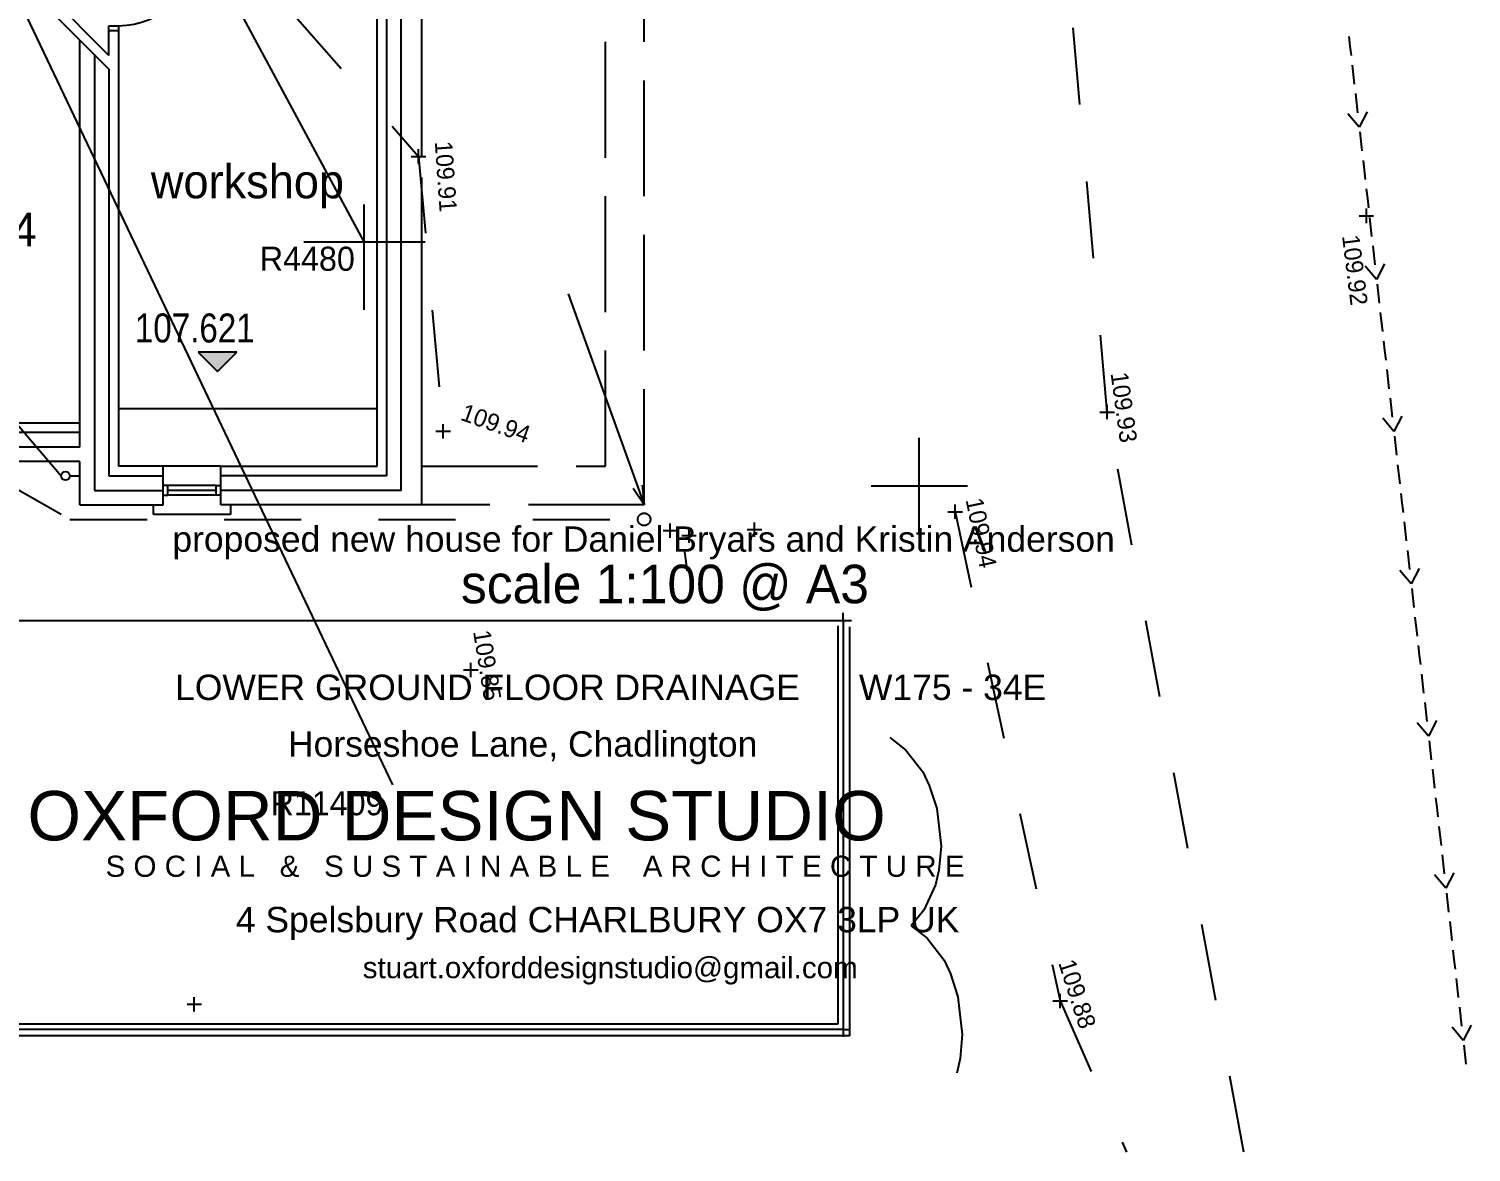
# Model space of a CAD drawing. Header units: millimetres. Extents: x -41320 to 62477, y -39180 to 41963.
# Drawn here: x 12139 to 27095, y -15587 to -3941 of the extents above; entities that cross this region are included whole.
import ezdxf

# ---------------------------------------------------------------- set-up
doc = ezdxf.new("R2010")
doc.units = ezdxf.units.MM
doc.linetypes.add('DASHDOT', pattern=[16, 12, -4])
doc.linetypes.add('DASHED', pattern=[16, 8, -8])
for name, color, linetype, true_color in [('1', 7, 'Continuous', 0xffffff), ('NEW_LGF_1', 7, 'Continuous', 0xffffff), ('SV___GRID', 7, 'Continuous', 0xffffff), ('SV_DRAINAGE_TEXT', 7, 'Continuous', 0xffffff), ('SV_LAND_FORM_LEVELS', 7, 'Continuous', 0xffffff), ('SV_LEVELS_(SPOT)', 7, 'Continuous', 0xffffff), ('SV_ROAD_CHANNELS', 7, 'Continuous', 0xffffff), ('SV_ROAD_LEVELS', 7, 'Continuous', 0xffffff), ('SV_VEGETATION', 7, 'Continuous', 0xffffff)]:
    doc.layers.add(name, color=color, linetype=linetype, true_color=true_color)
doc.styles.add('ARIAL', font='ARIAL.TTF', dxfattribs={"height": 0.2})
doc.styles.add('ARIALN', font='ARIALN.TTF', dxfattribs={"height": 0.2})
doc.dimstyles.new('ISO-25', dxfattribs={"dimtxt": 2.5, "dimasz": 2.5, "dimexe": 1.25, "dimexo": 0.625, "dimtad": 1, "dimtxsty": 'Standard', "dimcen": 2.5, "dimadec": 0, "dimazin": 0, "dimtfac": 1, "dimtmove": 0, "dimatfit": 3, "dimfxl": 1, "dimarcsym": 0})

# ---------------------------------------------------------------- blocks, each defined once
blk = doc.blocks.new('51667427')
at = {"layer": 'NEW_LGF_1', "linetype": 'Continuous', "ltscale": 100}
blk.add_hatch(color=15, dxfattribs=at).paths.add_polyline_path([(780, 200), (1180, 200), (980, 0)])
at = {"layer": 'NEW_LGF_1', "color": 2, "linetype": 'Continuous', "ltscale": 100}
for p, q in [((780, 200), (980, 0)), ((1180, 200), (780, 200)), ((980, 0), (1180, 200))]:
    blk.add_line(p, q, dxfattribs=at)
at = {"layer": 'NEW_LGF_1', "color": 15, "linetype": 'Continuous', "ltscale": 100, "style": 'ARIALN'}
blk.add_text('107.621', height=300, rotation=359.9494, dxfattribs=at).set_placement((124, 301))
at = {"layer": 'NEW_LGF_1'}
blk.add_attdef('Sfb', (0, 0), '', height=1, dxfattribs=at)
blk = doc.blocks.new('PT_PLUS00001')
at = {"layer": 'SV_ROAD_LEVELS', "color": 1, "linetype": 'Continuous', "ltscale": 100}
for p, q in [((75, 0), (75, 150)), ((0, 75), (150, 75))]:
    blk.add_line(p, q, dxfattribs=at)
at = {"layer": 'SV_ROAD_LEVELS'}
blk.add_attdef('PAT_NAME', (0, 0), '', height=1, dxfattribs=at)
blk = doc.blocks.new('PT_PLUS00008')
at = {"layer": 'SV_LAND_FORM_LEVELS', "color": 1, "linetype": 'Continuous', "ltscale": 100}
for p, q in [((75, 0), (75, 150)), ((0, 75), (150, 75))]:
    blk.add_line(p, q, dxfattribs=at)
at = {"layer": 'SV_LAND_FORM_LEVELS'}
blk.add_attdef('PAT_NAME', (0, 0), '', height=1, dxfattribs=at)
blk = doc.blocks.new('PT_PLUS00019')
at = {"layer": 'SV_ROAD_LEVELS', "color": 1, "linetype": 'Continuous', "ltscale": 100}
for p, q in [((75, 0), (75, 150)), ((0, 75), (150, 75))]:
    blk.add_line(p, q, dxfattribs=at)
at = {"layer": 'SV_ROAD_LEVELS'}
blk.add_attdef('PAT_NAME', (0, 0), '', height=1, dxfattribs=at)
blk = doc.blocks.new('PT_PLUS00022')
at = {"layer": 'SV_ROAD_LEVELS', "color": 1, "linetype": 'Continuous', "ltscale": 100}
for p, q in [((75, 0), (75, 150)), ((0, 75), (150, 75))]:
    blk.add_line(p, q, dxfattribs=at)
at = {"layer": 'SV_ROAD_LEVELS'}
blk.add_attdef('PAT_NAME', (0, 0), '', height=1, dxfattribs=at)
blk = doc.blocks.new('PT_PLUS00024')
at = {"layer": 'SV_ROAD_LEVELS', "color": 1, "linetype": 'Continuous', "ltscale": 100}
for p, q in [((75, 0), (75, 150)), ((0, 75), (150, 75))]:
    blk.add_line(p, q, dxfattribs=at)
at = {"layer": 'SV_ROAD_LEVELS'}
blk.add_attdef('PAT_NAME', (0, 0), '', height=1, dxfattribs=at)
blk = doc.blocks.new('878EE72C')
at = {"layer": 'NEW_LGF_1', "color": 1, "linetype": 'Continuous', "ltscale": 100}
for p, q in [((41050, 10948), (50313, 10948)), ((50313, 10948), (50313, 11026)), ((50313, 10948), (50399, 10948)), ((50313, 10948), (50313, 6707)), ((50257, 10892), (50257, 6763)), ((50380, 10882), (50380, 6640)), ((50257, 6763), (41106, 6763)), ((50313, 6707), (41050, 6707)), ((50380, 6640), (41116, 6640)), ((50313, 6707), (50313, 6629)), ((50313, 6707), (50374, 6707))]:
    blk.add_line(p, q, dxfattribs=at)
at = {"layer": 'NEW_LGF_1', "color": 8, "linetype": 'Continuous', "ltscale": 100, "style": 'ARIAL'}
for s, p in [('proposed new house for Daniel Bryars and Kristin Anderson', (43357, 11659)), ('Horseshoe Lane, Chadlington', (44556, 9535))]:
    blk.add_text(s, height=263.34, dxfattribs=at).set_placement(p)
at = {"layer": 'NEW_LGF_1', "color": 15, "linetype": 'Continuous', "ltscale": 100}
blk.add_text('scale 1:100 @ A3', height=400, dxfattribs=at).set_placement((46350, 11125))
at = {"layer": 'NEW_LGF_1', "color": 15, "linetype": 'Continuous', "ltscale": 100, "style": 'ARIAL'}
for s, height, p in [('LOWER GROUND FLOOR DRAINAGE      W175 - 34E', 263.34, (43385, 10122)), ('OXFORD DESIGN STUDIO', 512.05, (41854, 8667)), ('S O C I A L   &   S U S T A I N A B L E    A R C H I T E C T U R E', 219.45, (42664, 8289)), ('4 Spelsbury Road CHARLBURY OX7 3LP UK', 263.34, (44015, 7714)), ('stuart.oxforddesignstudio@gmail.com', 219.45, (45331, 7238))]:
    blk.add_text(s, height=height, dxfattribs=at).set_placement(p)
at = {"layer": 'NEW_LGF_1'}
blk.add_attdef('Sfb', (0, 0), '', height=1, dxfattribs=at)
blk = doc.blocks.new('DC5B9119')
at = {"layer": 'NEW_LGF_1', "color": 2, "linetype": 'Continuous', "ltscale": 100}
for p, q in [((0, 900), (0, 850)), ((100, 850), (100, 900)), ((0, 850), (100, 850)), ((0, 0), (0, 50)), ((0, 50), (100, 50)), ((100, 50), (100, 0))]:
    blk.add_line(p, q, dxfattribs=at)
at = {"layer": 'NEW_LGF_1', "color": 4, "linetype": 'Continuous', "ltscale": 100}
blk.add_line((900, 850), (100, 850), dxfattribs=at)
at = {"layer": 'NEW_LGF_1', "color": 2, "linetype": 'Continuous', "ltscale": 100}
blk.add_arc((100, 850), 800, 270, 0, dxfattribs=at)
blk.add_arc((100, 850), 800, 270, 0, dxfattribs=at)
at = {"layer": 'NEW_LGF_1'}
for tag in ['PAT_NAME', 'Group', 'Floor', 'Sfb', 'Part_Number', 'Description', 'Manufacturer', 'Quantity', 'Width', 'Width_FORMULA', 'Height', 'Symbol_Path', 'Opening_height', 'Ht1', 'Return_type', 'TYPE', 'PREFIX', 'IDENTIFIER', 'SOLID_PEN', 'OUTER_LEAF', 'CAVITY', 'INNER_LEAF', 'CAVITY_PEN', 'REVEAL', 'GABLE_ANG', 'GABLE_LEN', 'Arch_group']:
    blk.add_attdef(tag, (0, 0), '', height=1, dxfattribs=at)
blk = doc.blocks.new('E4BD6F83')
at = {"layer": 'NEW_LGF_1', "color": 2, "linetype": 'Continuous', "ltscale": 100}
blk.add_line((0, 0), (2680, 0), dxfattribs=at)
at = {"layer": 'NEW_LGF_1'}
blk.add_attdef('Sfb', (0, 0), '', height=1, dxfattribs=at)
blk = doc.blocks.new('F5427BA7')
at = {"layer": 'NEW_LGF_1', "color": 1, "linetype": 'Continuous', "ltscale": 100}
for p, q in [((47180, 12266), (47966, 10078)), ((40567, 11968), (41921, 10378))]:
    blk.add_line(p, q, dxfattribs=at)
at = {"layer": 'NEW_LGF_1', "color": 15, "linetype": 'Continuous', "ltscale": 100}
for s, p in [('workshop', (42852, 13257)), ('bed 4', (40498, 12758))]:
    blk.add_text(s, height=350, dxfattribs=at).set_placement(p)
at = {"layer": 'NEW_LGF_1'}
blk.add_attdef('Sfb', (0, 0), '', height=1, dxfattribs=at)
blk = doc.blocks.new('PT_PLUS00059')
at = {"layer": 'SV_ROAD_LEVELS', "color": 1, "linetype": 'Continuous', "ltscale": 100}
for p, q in [((75, 0), (75, 150)), ((0, 75), (150, 75))]:
    blk.add_line(p, q, dxfattribs=at)
at = {"layer": 'SV_ROAD_LEVELS'}
blk.add_attdef('PAT_NAME', (0, 0), '', height=1, dxfattribs=at)
blk = doc.blocks.new('7D5144AA')
at = {"layer": 'NEW_LGF_1', "color": 2, "linetype": 'Continuous', "ltscale": 100}
for p, q in [((700, 500), (100, 500)), ((150, 300), (100, 300)), ((150, 200), (150, 300)), ((650, 200), (650, 300)), ((650, 300), (700, 300)), ((100, 200), (150, 200)), ((650, 250), (150, 250)), ((700, 200), (650, 200)), ((0, 0), (0, 100)), ((800, 0), (0, 0)), ((800, 100), (800, 0))]:
    blk.add_line(p, q, dxfattribs=at)
at = {"layer": 'NEW_LGF_1', "color": 1, "linetype": 'Continuous', "ltscale": 100}
for p, q in [((650, 300), (150, 300)), ((650, 200), (150, 200))]:
    blk.add_line(p, q, dxfattribs=at)
at = {"layer": 'NEW_LGF_1'}
for tag in ['PAT_NAME', 'Group', 'Floor', 'Sfb', 'Part_Number', 'Description', 'Manufacturer', 'Quantity', 'Width', 'Width_FORMULA', 'Height', 'Symbol_Path', 'Opening_height', 'Return_type', 'TYPE', 'PREFIX', 'IDENTIFIER', 'NUMBER', 'OUTER_LEAF', 'CAVITY', 'INNER_LEAF', 'Arch_group']:
    blk.add_attdef(tag, (0, 0), '', height=1, dxfattribs=at)
blk = doc.blocks.new('353C594E')
at = {"layer": 'NEW_LGF_1', "color": 9, "linetype": 'Continuous', "ltscale": 100}
for p, q in [((625, 1093), (625, 0)), ((0, 706), (1261, 706))]:
    blk.add_line(p, q, dxfattribs=at)
at = {"layer": 'NEW_LGF_1'}
blk.add_attdef('Sfb', (0, 0), '', height=1, dxfattribs=at)
blk = doc.blocks.new('5204F6A2')
at = {"layer": 'NEW_LGF_1', "color": 4, "linetype": 'Continuous', "ltscale": 100}
for p, q in [((15480, 3613), (15480, 13300)), ((15015, 400), (15015, 12900)), ((11935, 850), (11935, 4819)), ((12335, 4559), (12335, 400)), ((15480, 0), (15480, 3395)), ((11286, 850), (11935, 850)), ((11935, 450), (11286, 450)), ((11935, 0), (11935, 450)), ((12796, 400), (12335, 400)), ((12796, 0), (12796, 400)), ((13396, 0), (13396, 400)), ((13396, 400), (15015, 400)), ((11935, 0), (12796, 0)), ((15480, 0), (13396, 0))]:
    blk.add_line(p, q, dxfattribs=at)
at = {"layer": 'NEW_LGF_1', "color": 2, "linetype": 'Continuous', "ltscale": 100}
for p, q in [((15265, 150), (15265, 13150)), ((15115, 13000), (15115, 300)), ((11935, 4819), (12235, 4517)), ((12085, 4668), (12085, 150)), ((12235, 4517), (12235, 300)), ((11935, 750), (11286, 750)), ((11935, 600), (11935, 850)), ((11935, 600), (11286, 600)), ((12235, 300), (12796, 300)), ((15115, 300), (13396, 300)), ((12085, 150), (12796, 150)), ((15265, 150), (13396, 150))]:
    blk.add_line(p, q, dxfattribs=at)
at = {"layer": 'NEW_LGF_1', "color": 3, "linetype": 'DASHDOT', "ltscale": 100}
for p, q in [((17385, 400), (17385, 6935)), ((17785, 0), (17785, 6535)), ((15480, 400), (17385, 400)), ((17785, 0), (15480, 0))]:
    blk.add_line(p, q, dxfattribs=at)
at = {"layer": 'NEW_LGF_1', "color": 3, "linetype": 'Continuous', "ltscale": 100}
for p, q in [((11935, 4819), (11213, 5545)), ((12235, 4659), (11224, 5675)), ((12235, 4659), (12235, 4918)), ((12235, 4918), (12335, 4918)), ((12335, 4918), (12335, 4559))]:
    blk.add_line(p, q, dxfattribs=at)
at = {"layer": 'NEW_LGF_1'}
blk.add_attdef('Sfb', (0, 0), '', height=1, dxfattribs=at)
blk = doc.blocks.new('PT_PLUS00114')
at = {"layer": 'SV_ROAD_LEVELS', "color": 8, "linetype": 'Continuous', "ltscale": 100}
for p, q in [((75, 0), (75, 150)), ((0, 75), (150, 75))]:
    blk.add_line(p, q, dxfattribs=at)
at = {"layer": 'SV_ROAD_LEVELS'}
blk.add_attdef('PAT_NAME', (0, 0), '', height=1, dxfattribs=at)
blk = doc.blocks.new('PT_PLUS00131')
at = {"layer": 'SV_LEVELS_(SPOT)', "color": 1, "linetype": 'Continuous', "ltscale": 100}
for p, q in [((75, 0), (75, 150)), ((0, 75), (150, 75))]:
    blk.add_line(p, q, dxfattribs=at)
at = {"layer": 'SV_LEVELS_(SPOT)'}
blk.add_attdef('PAT_NAME', (0, 0), '', height=1, dxfattribs=at)
blk = doc.blocks.new('PT_PLUS00157')
at = {"layer": 'SV_ROAD_LEVELS', "color": 1, "linetype": 'Continuous', "ltscale": 100}
for p, q in [((75, 0), (75, 150)), ((0, 75), (150, 75))]:
    blk.add_line(p, q, dxfattribs=at)
at = {"layer": 'SV_ROAD_LEVELS'}
blk.add_attdef('PAT_NAME', (0, 0), '', height=1, dxfattribs=at)
blk = doc.blocks.new('PT_PLUS00159')
at = {"layer": 'SV_ROAD_LEVELS', "color": 1, "linetype": 'Continuous', "ltscale": 100}
for p, q in [((75, 0), (75, 150)), ((0, 75), (150, 75))]:
    blk.add_line(p, q, dxfattribs=at)
at = {"layer": 'SV_ROAD_LEVELS'}
blk.add_attdef('PAT_NAME', (0, 0), '', height=1, dxfattribs=at)
blk = doc.blocks.new('PT_PLUS00171')
at = {"layer": 'SV_ROAD_LEVELS', "color": 1, "linetype": 'Continuous', "ltscale": 100}
for p, q in [((75, 0), (75, 150)), ((0, 75), (150, 75))]:
    blk.add_line(p, q, dxfattribs=at)
at = {"layer": 'SV_ROAD_LEVELS'}
blk.add_attdef('PAT_NAME', (0, 0), '', height=1, dxfattribs=at)
blk = doc.blocks.new('46315149')
at = {"layer": '1', "color": 2, "linetype": 'Continuous', "ltscale": 100}
for radius, start, end in [(10396, 297.1891, 297.3985), (10396, 297.1891, 297.3985), (10396, 297.1891, 297.3985), (10396, 297.1891, 297.3985), (10596, 296.7564, 296.8394), (10596, 296.7564, 296.8394), (10596, 296.7564, 296.8394), (10596, 296.7564, 296.8394), (10596, 296.7564, 296.8394), (10596, 296.7564, 296.8394)]:
    blk.add_arc((10595, 9461), radius, start, end, dxfattribs=at)
blk = doc.blocks.new('BB311460')
at = {"layer": '1', "color": 2, "linetype": 'DASHED', "ltscale": 100}
for p, q in [((0, 12745), (0, 12745)), ((0, 12745), (12068, 12745)), ((3956, 395), (3956, 45)), ((3956, 45), (12068, 45))]:
    blk.add_line(p, q, dxfattribs=at)
at = {"layer": '1', "color": 1, "linetype": 'Continuous', "ltscale": 100}
for centre in [(11918, 12745), (11918, 45)]:
    blk.add_circle(centre, 45, dxfattribs=at)
for centre in [(11918, 12745), (11918, 45)]:
    blk.add_arc(centre, 45, 0, 0, dxfattribs=at)
blk = doc.blocks.new('F2035AC3')
at = {"layer": '1', "color": 2, "linetype": 'DASHED', "ltscale": 100}
for p, q in [((7095, 515), (7881, 65)), ((7881, 65), (13836, 65))]:
    blk.add_line(p, q, dxfattribs=at)
blk.add_circle((13836, 65), 65, dxfattribs=at)
blk.add_arc((13836, 65), 65, 0, 0, dxfattribs=at)
blk = doc.blocks.new('9DC94BD2')
at = {"layer": 'NEW_LGF_1', "color": 2, "linetype": 'Continuous', "ltscale": 100}
for p, q in [((115, 0), (0, 171)), ((94, 205), (115, 0))]:
    blk.add_line(p, q, dxfattribs=at)
at = {"layer": 'NEW_LGF_1'}
blk.add_attdef('Sfb', (0, 0), '', height=1, dxfattribs=at)
blk = doc.blocks.new('49092CF5')
at = {"layer": 'NEW_LGF_1', "color": 9, "linetype": 'Continuous', "ltscale": 100}
blk.add_text('R11409', height=250, dxfattribs=at).set_placement((10278, 109))
blk.add_leader([(4290, 7295), (180, 19294)], dimstyle='ISO-25', override={"dimasz": 200}, dxfattribs=at)
blk = doc.blocks.new('B5121D4A')
at = {"layer": 'NEW_LGF_1', "color": 9, "linetype": 'Continuous', "ltscale": 100}
blk.add_text('R4480', height=250, dxfattribs=at).set_placement((21920, 5509))
for points in [[(18389, 10479), (23297, 180)], [(20876, 9751), (23000, 5809)]]:
    blk.add_leader(points, dimstyle='ISO-25', override={"dimasz": 200}, dxfattribs=at)

msp = doc.modelspace()

# ---------------------------------------------------------------- linework, layer by layer
at = {"layer": 'SV___GRID', "color": 1, "linetype": 'Continuous', "ltscale": 100}
for p, q in [((21372, -9180), (21372, -8180)), ((20872, -8680), (21872, -8680))]:
    msp.add_line(p, q, dxfattribs=at)
at = {"layer": 'SV_DRAINAGE_TEXT', "color": 1, "linetype": 'Continuous', "ltscale": 100}
for p, q in [((25828, -4022), (25839, -4121)), ((25839, -4121), (25850, -4219)), ((25861, -4318), (25884, -4515)), ((25895, -4613), (25917, -4811)), ((25934, -4960), (25818, -4823)), ((26017, -4800), (25934, -4960)), ((25940, -5009), (25962, -5206)), ((25974, -5305), (25996, -5502)), ((26007, -5600), (26019, -5699)), ((26019, -5699), (26030, -5798)), ((26041, -5896), (26063, -6093)), ((26075, -6192), (26097, -6389)), ((26114, -6539), (25998, -6401)), ((26197, -6378), (26114, -6539)), ((26120, -6588), (26142, -6785)), ((26153, -6883), (26176, -7080)), ((26187, -7179), (26198, -7277)), ((26198, -7277), (26210, -7376)), ((26221, -7474), (26243, -7672)), ((26254, -7770), (26277, -7967)), ((26294, -8117), (26178, -7979)), ((26376, -7957), (26294, -8117)), ((26300, -8166), (26322, -8363)), ((26333, -8462), (26356, -8659)), ((26367, -8757), (26378, -8856)), ((26378, -8856), (26389, -8954)), ((26401, -9053), (26423, -9250)), ((18939, -9364), (18950, -9462)), ((26434, -9348), (26457, -9546)), ((18950, -9462), (18962, -9561)), ((26474, -9695), (26357, -9558)), ((26556, -9535), (26474, -9695)), ((26479, -9744), (26502, -9941)), ((26513, -10040), (26535, -10237)), ((26547, -10336), (26558, -10434)), ((26558, -10434), (26569, -10533)), ((26580, -10631), (26603, -10828)), ((26614, -10927), (26636, -11124)), ((26654, -11274), (26537, -11136)), ((26736, -11113), (26654, -11274)), ((26659, -11323), (26682, -11520)), ((26693, -11618), (26715, -11815)), ((26726, -11914), (26738, -12012)), ((26738, -12012), (26749, -12111)), ((26760, -12210), (26783, -12407)), ((26794, -12505), (26816, -12702)), ((26916, -12692), (26833, -12852)), ((26833, -12852), (26717, -12714)), ((26839, -12901), (26861, -13098)), ((26873, -13197), (26895, -13394)), ((26906, -13492), (26917, -13591)), ((26917, -13591), (26929, -13689)), ((26940, -13788), (26962, -13985)), ((26974, -14084), (26996, -14281)), ((27013, -14430), (26897, -14293)), ((27095, -14270), (27013, -14430)), ((27019, -14479), (27041, -14676))]:
    msp.add_line(p, q, dxfattribs=at)
at = {"layer": 'SV_ROAD_CHANNELS', "color": 1, "linetype": 'DASHED', "ltscale": 100}
for p, q in [((23321, -7914), (22719, -1107)), ((14848, -3751), (16180, -5264)), ((16180, -5264), (16435, -8114)), ((24738, -15587), (23321, -7914)), ((21744, -8948), (22833, -14020)), ((22833, -14020), (23522, -15587))]:
    msp.add_line(p, q, dxfattribs=at)
at = {"layer": 'SV_VEGETATION', "color": 1, "linetype": 'Continuous', "ltscale": 100}
for p, q in [((21068, -11289), (21234, -11419)), ((21234, -11419), (21410, -11646)), ((21410, -11646), (21476, -11787)), ((21476, -11787), (21554, -12025)), ((21554, -12025), (21598, -12415)), ((21598, -12415), (21575, -12665)), ((21575, -12665), (21542, -12817)), ((21542, -12817), (21421, -13077)), ((21421, -13077), (21288, -13241)), ((21288, -13241), (21454, -13370)), ((21454, -13370), (21630, -13597)), ((21630, -13597), (21696, -13738)), ((21696, -13738), (21774, -13976)), ((21774, -13976), (21818, -14366)), ((21818, -14366), (21795, -14616)), ((21795, -14616), (21762, -14768))]:
    msp.add_line(p, q, dxfattribs=at)

# ---------------------------------------------------------------- block references
at = {"layer": '1'}
for name, p in [('46315149', (834, -5489)), ('F2035AC3', (4683, -9092)), ('BB311460', (600, -8622))]:
    msp.add_blockref(name, p, dxfattribs=at)
at = {"layer": 'NEW_LGF_1'}
for name, p in [('878EE72C', (-29730, -21022)), ('F5427BA7', (-29448, -18955)), ('49092CF5', (4367, -12204)), ('B5121D4A', (-7386, -11959)), ('5204F6A2', (734, -8877)), ('DC5B9119', (12969, -3959)), ('353C594E', (14989, -6856)), ('51667427', (13114, -7493)), ('E4BD6F83', (13069, -7877)), ('7D5144AA', (13430, -8977)), ('9DC94BD2', (18404, -8877))]:
    msp.add_blockref(name, p, dxfattribs=at)
at = {"layer": 'SV_LAND_FORM_LEVELS'}
msp.add_blockref('PT_PLUS00008', (13779, -14129), dxfattribs=at)
at = {"layer": 'SV_LEVELS_(SPOT)'}
msp.add_blockref('PT_PLUS00131', (18715, -9219), dxfattribs=at)
at = {"layer": 'SV_ROAD_LEVELS'}
for name, p in [('PT_PLUS00001', (16105, -5339)), ('PT_PLUS00022', (25934, -5955)), ('PT_PLUS00024', (23246, -7989)), ('PT_PLUS00157', (16360, -8189)), ('PT_PLUS00019', (21669, -9023)), ('PT_PLUS00171', (18910, -9269)), ('PT_PLUS00059', (19589, -9208)), ('PT_PLUS00114', (16647, -10663)), ('PT_PLUS00159', (22758, -14095))]:
    msp.add_blockref(name, p, dxfattribs=at)

# ---------------------------------------------------------------- texts
at = {"layer": 'SV_ROAD_LEVELS', "color": 1, "linetype": 'Continuous', "ltscale": 100}
for s, rotation, p in [('109.91', 273.9909, (16348, -5112)), ('109.92', 277.0919, (25756, -6088)), ('109.93', 277.7586, (23356, -7512)), ('109.94', 340.3029, (16604, -7992)), ('109.94', 281.7196, (21852, -8824)), ('109.88', 287.9278, (22812, -13624))]:
    msp.add_text(s, height=180, rotation=rotation, dxfattribs=at).set_placement(p)
at = {"layer": 'SV_ROAD_LEVELS', "color": 8, "linetype": 'Continuous', "ltscale": 100}
msp.add_text('109.85', height=180, rotation=279.177, dxfattribs=at).set_placement((16745, -10190))

doc.saveas('drawing.dxf')
